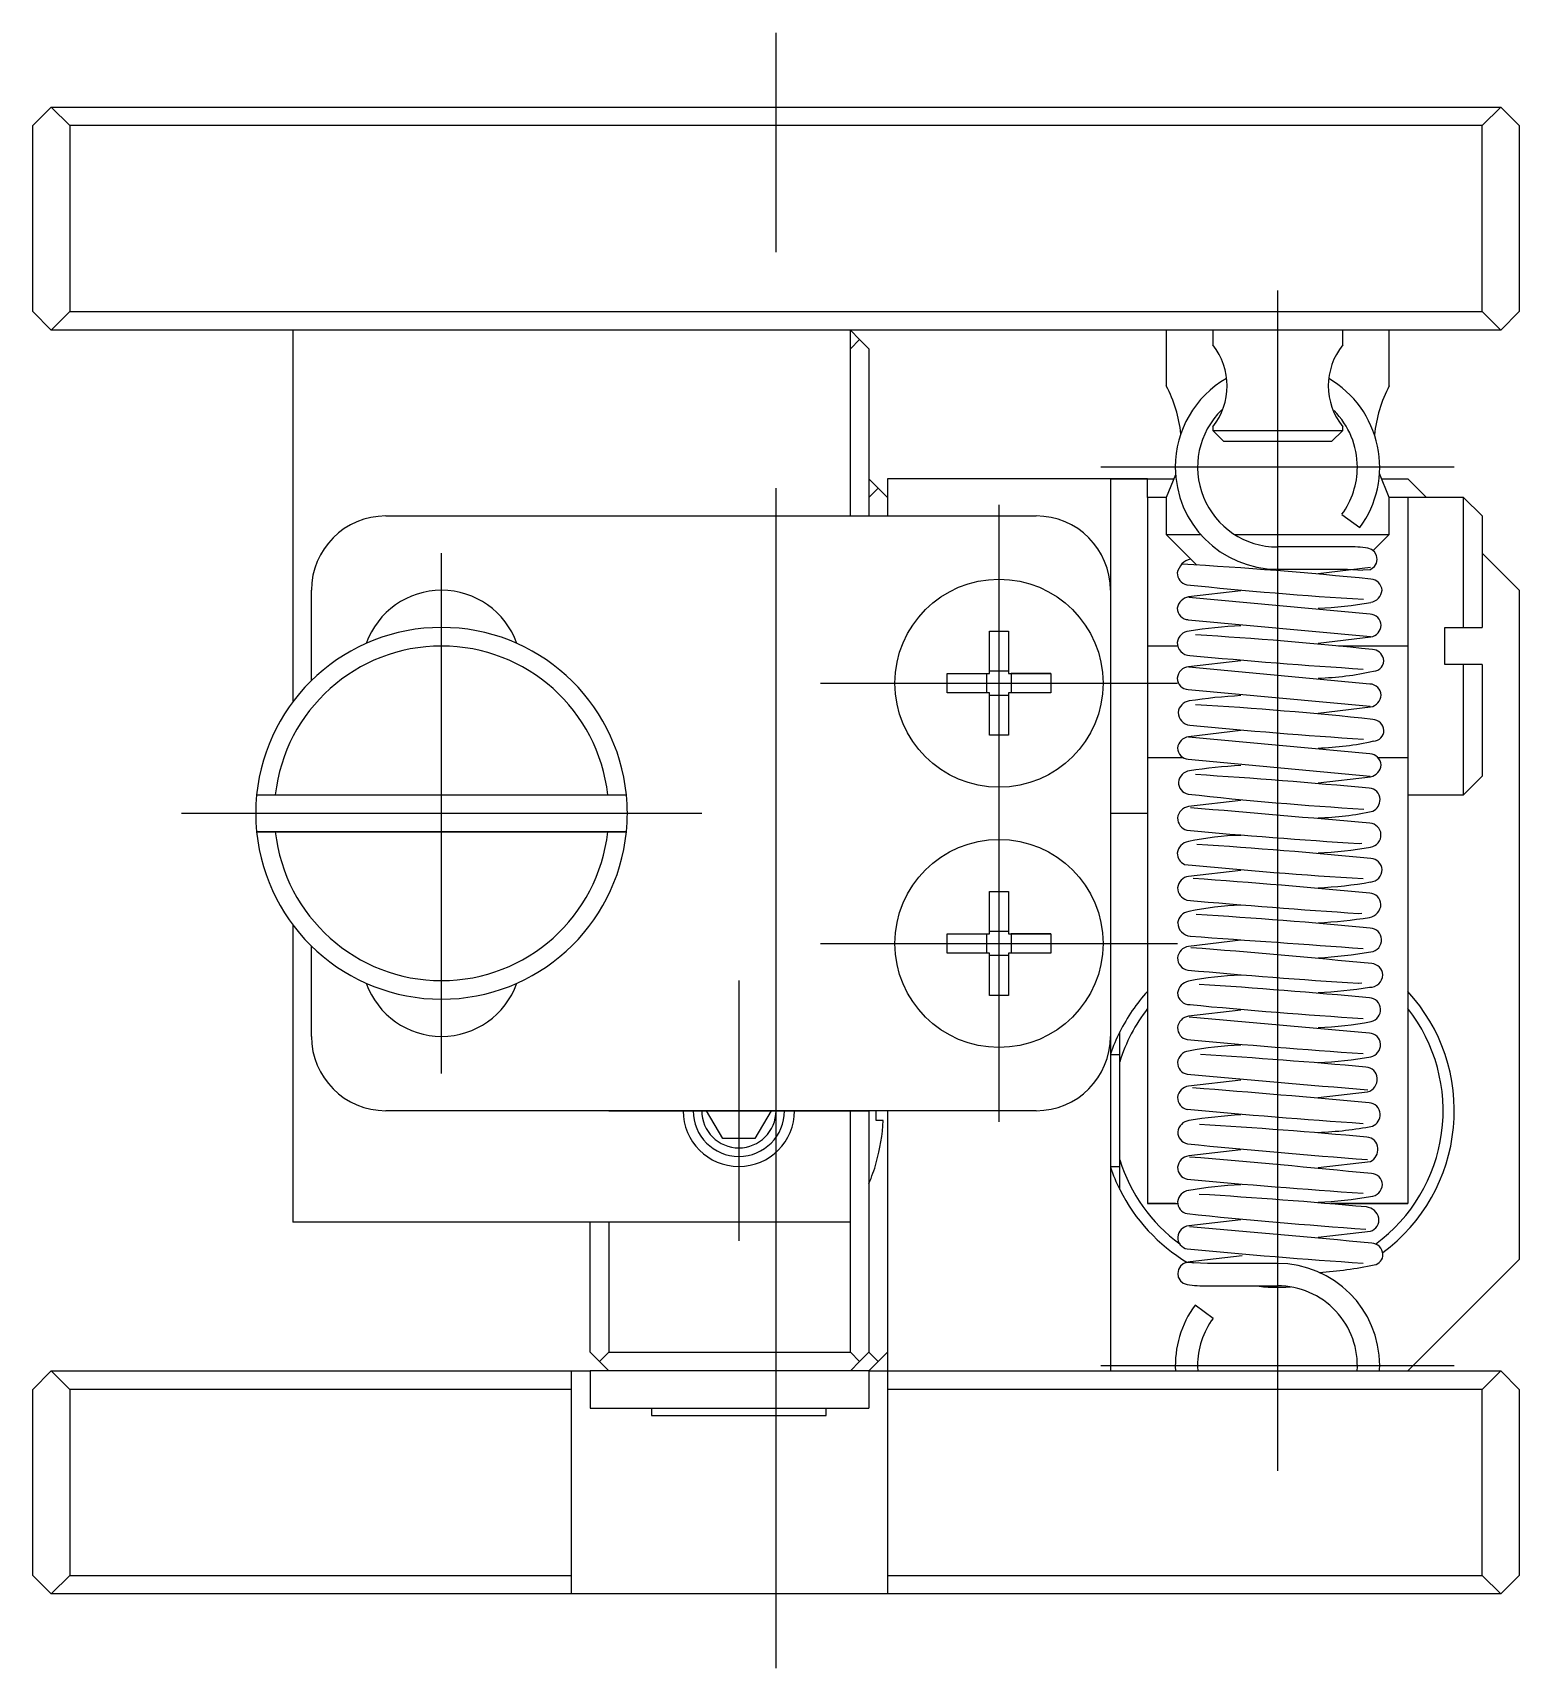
# Model space of a CAD drawing. Extents: x -105 to 276, y -94 to 114.
# Drawn here: x -105.16 to -65.16, y -14 to 30 of the extents above; entities that cross this region are included whole.
import ezdxf

# ---------------------------------------------------------------- set-up
doc = ezdxf.new("R2010")
doc.units = 0
doc.linetypes.add('CENTER', pattern=[50.8, 31.75, -6.35, 6.35, -6.35])
doc.layers.get('0').update_dxf_attribs({"linetype": 'CONTINUOUS'})
doc.layers.add('CENTER', color=1, linetype='CENTER')

msp = doc.modelspace()

# ---------------------------------------------------------------- linework, layer by layer
at = {"color": 7, "linetype": 'CONTINUOUS'}
for p, q in [((-104.662, 28), (-105.162, 27.5)), ((-104.662, 28), (-65.662, 28)), ((-104.162, 27.5), (-104.662, 28)), ((-65.662, 28), (-66.162, 27.5)), ((-65.162, 27.5), (-65.662, 28)), ((-105.162, 22.5), (-105.162, 27.5)), ((-66.162, 27.5), (-104.162, 27.5)), ((-104.162, 27.5), (-104.162, 22.5)), ((-66.162, 22.5), (-66.162, 27.5)), ((-65.162, 27.5), (-65.162, 22.5)), ((-105.162, 22.5), (-104.662, 22)), ((-104.662, 22), (-104.162, 22.5)), ((-104.162, 22.5), (-66.162, 22.5)), ((-66.162, 22.5), (-65.662, 22)), ((-65.662, 22), (-65.162, 22.5)), ((-98.162, 22), (-104.662, 22)), ((-83.162, 22), (-98.162, 22)), ((-98.162, 22), (-98.162, 12)), ((-65.662, 22), (-83.162, 22)), ((-83.162, 17), (-83.162, 22)), ((-83.162, 22), (-82.912, 21.75)), ((-82.912, 21.75), (-83.162, 21.5)), ((-82.662, 21.5), (-82.912, 21.75)), ((-74.662, 22), (-74.662, 20.5)), ((-73.412, 22), (-73.412, 21.6)), ((-69.912, 21.6), (-69.912, 22)), ((-68.662, 20.5), (-68.662, 22)), ((-82.662, 21.5), (-82.662, 17)), ((-73.412, 19.4), (-73.412, 19.3)), ((-69.912, 19.3), (-69.912, 19.4)), ((-73.412, 19.3), (-69.912, 19.3)), ((-73.412, 19.3), (-73.112, 19)), ((-70.212, 19), (-73.112, 19)), ((-70.212, 19), (-69.912, 19.3)), ((-74.41, 18.106), (-74.662, 17.5)), ((-68.662, 17.5), (-68.925, 18.139)), ((-82.662, 18), (-82.412, 17.75)), ((-82.412, 17.75), (-82.662, 17.5)), ((-82.162, 17.5), (-82.412, 17.75)), ((-82.162, 18), (-82.162, 17)), ((-76.162, 18), (-82.162, 18)), ((-76.162, 18), (-76.162, 15)), ((-75.162, 18), (-76.162, 18)), ((-76.162, 18), (-76.149, 18)), ((-76.149, 18), (-75.162, 18)), ((-75.162, 17.5), (-75.162, 18)), ((-75.162, 18), (-74.446, 18)), ((-68.878, 18), (-68.162, 18)), ((-67.662, 17.5), (-68.162, 18)), ((-75.162, 17.5), (-75.162, 13.5)), ((-74.662, 17.5), (-75.162, 17.5)), ((-74.662, 17.5), (-74.662, 16.5)), ((-68.662, 16.5), (-68.662, 17.5)), ((-68.162, 17.5), (-68.662, 17.5)), ((-68.162, 17.5), (-68.162, 13.5)), ((-66.662, 17.5), (-68.162, 17.5)), ((-66.162, 17), (-66.662, 17.5)), ((-66.662, 14), (-66.662, 17.5)), ((-95.662, 17), (-78.162, 17)), ((-69.936, 17.043), (-69.452, 16.688)), ((-66.162, 17), (-66.162, 14)), ((-74.662, 16.5), (-73.84, 15.677)), ((-74.662, 16.5), (-73.734, 16.5)), ((-72.82, 16.5), (-68.662, 16.5)), ((-69.094, 16.068), (-68.662, 16.5)), ((-69.784, 16.166), (-71.669, 16.166)), ((-69.135, 16.097), (-69.236, 16.136)), ((-69.057, 16.033), (-69.135, 16.097)), ((-69.001, 15.935), (-69.057, 16.033)), ((-68.984, 15.832), (-69.001, 15.935)), ((-65.162, 15), (-66.162, 16)), ((-71.669, 15.566), (-69.784, 15.566)), ((-70.578, 15.456), (-69.162, 15.622)), ((-69.783, 15.566), (-69.371, 15.541)), ((-69.188, 15.549), (-69.371, 15.541)), ((-69.188, 15.549), (-69.056, 15.639)), ((-69.056, 15.639), (-69.004, 15.727)), ((-69.004, 15.727), (-68.984, 15.832)), ((-97.662, 12.571), (-97.662, 15)), ((-76.162, 15), (-76.162, 3)), ((-72.654, 14.986), (-74.06, 14.821)), ((-65.162, 15), (-65.162, -3)), ((-69.177, 14.357), (-74.057, 14.808)), ((-74.068, 14.209), (-69.17, 13.759)), ((-79.422, 12.76), (-79.422, 13.899)), ((-79.422, 13.899), (-78.902, 13.899)), ((-78.902, 13.899), (-78.902, 12.76)), ((-70.576, 13.576), (-69.161, 13.746)), ((-67.162, 13), (-67.162, 14)), ((-67.162, 14), (-66.662, 14)), ((-66.662, 14), (-66.162, 14)), ((-74.353, 13.5), (-75.162, 13.5)), ((-75.162, 13.5), (-75.162, 10.5)), ((-68.162, 13.5), (-70.029, 13.5)), ((-68.162, 13.5), (-68.162, 10.5)), ((-79.422, 12.829), (-78.902, 12.829)), ((-72.656, 13.106), (-74.059, 12.943)), ((-69.18, 12.479), (-74.058, 12.93)), ((-66.662, 13), (-67.162, 13)), ((-66.662, 9.5), (-66.662, 13)), ((-66.162, 13), (-66.662, 13)), ((-66.162, 13), (-66.162, 10)), ((-80.561, 12.76), (-79.492, 12.76)), ((-80.561, 12.76), (-79.422, 12.76)), ((-80.561, 12.24), (-80.561, 12.76)), ((-79.492, 12.24), (-79.492, 12.76)), ((-79.492, 12.76), (-79.422, 12.76)), ((-78.902, 12.76), (-77.763, 12.76)), ((-78.902, 12.76), (-78.833, 12.76)), ((-77.763, 12.76), (-78.833, 12.76)), ((-78.833, 12.76), (-78.833, 12.24)), ((-77.763, 12.76), (-77.763, 12.24)), ((-74.069, 12.331), (-69.173, 11.881)), ((-79.422, 12.24), (-80.561, 12.24)), ((-79.422, 11.101), (-79.422, 12.24)), ((-78.902, 12.171), (-79.422, 12.171)), ((-77.763, 12.24), (-78.902, 12.24)), ((-78.902, 12.24), (-78.902, 11.101)), ((-70.576, 11.696), (-69.162, 11.861)), ((-78.902, 11.101), (-79.422, 11.101)), ((-72.655, 11.226), (-74.061, 11.059)), ((-69.182, 10.601), (-74.059, 11.052)), ((-75.162, 10.5), (-75.162, -1.5)), ((-75.162, 10.5), (-74.211, 10.5)), ((-74.07, 10.453), (-69.177, 10.002)), ((-68.965, 10.5), (-68.162, 10.5)), ((-68.162, 10.5), (-68.162, -1.5)), ((-70.576, 9.816), (-69.163, 9.98)), ((-66.662, 9.5), (-66.162, 10)), ((-99.137, 9.5), (-98.634, 9.5)), ((-98.634, 9.5), (-89.69, 9.5)), ((-89.69, 9.5), (-89.187, 9.5)), ((-72.656, 9.346), (-74.06, 9.181)), ((-68.162, 9.5), (-66.662, 9.5)), ((-76.162, 9), (-75.162, 9)), ((-99.137, 8.5), (-89.187, 8.5)), ((-98.634, 8.5), (-99.137, 8.5)), ((-89.69, 8.5), (-98.634, 8.5)), ((-89.187, 8.5), (-89.69, 8.5)), ((-69.474, 8.187), (-69.397, 8.197)), ((-72.655, 7.466), (-74.059, 7.303)), ((-79.422, 5.76), (-79.422, 6.899)), ((-79.422, 6.899), (-78.902, 6.899)), ((-78.902, 6.899), (-78.902, 5.76)), ((-69.484, 6.309), (-69.4, 6.318)), ((-98.162, 6), (-98.162, -2)), ((-80.561, 5.76), (-79.492, 5.76)), ((-80.561, 5.76), (-79.422, 5.76)), ((-80.561, 5.24), (-80.561, 5.76)), ((-79.492, 5.24), (-79.492, 5.76)), ((-79.492, 5.76), (-79.422, 5.76)), ((-79.422, 5.829), (-78.902, 5.829)), ((-78.902, 5.76), (-77.763, 5.76)), ((-78.902, 5.76), (-78.833, 5.76)), ((-77.763, 5.76), (-78.833, 5.76)), ((-78.833, 5.76), (-78.833, 5.24)), ((-77.763, 5.76), (-77.763, 5.24)), ((-97.662, 3), (-97.662, 5.429)), ((-72.655, 5.586), (-74.061, 5.418)), ((-79.422, 5.24), (-80.561, 5.24)), ((-79.422, 4.101), (-79.422, 5.24)), ((-78.902, 5.171), (-79.422, 5.171)), ((-77.763, 5.24), (-78.902, 5.24)), ((-78.902, 5.24), (-78.902, 4.101)), ((-69.494, 4.43), (-69.403, 4.44)), ((-78.902, 4.101), (-79.422, 4.101)), ((-72.655, 3.706), (-74.061, 3.54)), ((-75.912, 2.319), (-75.912, 3.121)), ((-76.162, 3), (-76.162, -6)), ((-75.912, 2.5), (-76.162, 2.5)), ((-75.912, -0.319), (-75.912, 2.319)), ((-72.656, 1.826), (-74.06, 1.662)), ((-70.578, 1.356), (-69.244, 1.505)), ((-78.162, 1), (-95.662, 1)), ((-86.595, 0.25), (-87.028, 1)), ((-85.296, 1), (-85.729, 0.25)), ((-83.162, -2), (-83.162, 1)), ((-82.662, 1), (-82.662, -5.5)), ((-82.469, 0.74), (-82.463, 1)), ((-82.162, 1), (-82.162, -6)), ((-82.276, 0.74), (-82.469, 0.74)), ((-85.729, 0.25), (-86.595, 0.25)), ((-82.463, -0.402), (-82.469, -0.399)), ((-75.912, -1.121), (-75.912, -0.319)), ((-72.656, -0.054), (-74.058, -0.216)), ((-70.578, -0.524), (-69.167, -0.364)), ((-76.162, -0.5), (-75.912, -0.5)), ((-74.417, -1.5), (-75.162, -1.5)), ((-75.162, -1.5), (-74.353, -1.5)), ((-70.232, -1.5), (-68.162, -1.5)), ((-68.162, -1.5), (-70.232, -1.5)), ((-83.162, -2), (-98.162, -2)), ((-90.162, -5.5), (-90.162, -2)), ((-89.662, -2), (-89.662, -5.5)), ((-83.162, -5.5), (-83.162, -2)), ((-72.656, -1.934), (-74.057, -2.094)), ((-70.577, -2.404), (-69.165, -2.242)), ((-74.108, -3.079), (-74.203, -3.116)), ((-74.108, -3.079), (-74.07, -3.072)), ((-74.015, -3.062), (-74.07, -3.072)), ((-74.07, -3.072), (-74.049, -3.071)), ((-74.049, -3.071), (-74.027, -3.071)), ((-74.049, -3.071), (-74.02, -3.072)), ((-74.027, -3.071), (-74.022, -3.072)), ((-74.02, -3.072), (-74.007, -3.073)), ((-72.615, -2.901), (-74.015, -3.062)), ((-74.007, -3.073), (-73.994, -3.075)), ((-73.994, -3.075), (-73.982, -3.078)), ((-73.982, -3.078), (-73.969, -3.081)), ((-68.162, -6), (-65.162, -3)), ((-74.334, -3.27), (-74.354, -3.376)), ((-74.354, -3.376), (-74.337, -3.478)), ((-74.337, -3.478), (-74.28, -3.576)), ((-74.282, -3.183), (-74.334, -3.27)), ((-74.203, -3.116), (-74.282, -3.183)), ((-73.969, -3.081), (-73.957, -3.084)), ((-73.957, -3.084), (-73.944, -3.088)), ((-73.944, -3.088), (-73.932, -3.093)), ((-73.932, -3.093), (-73.929, -3.095)), ((-73.554, -3.109), (-73.929, -3.095)), ((-71.669, -3.109), (-73.554, -3.109)), ((-74.28, -3.576), (-74.203, -3.641)), ((-74.203, -3.641), (-74.102, -3.679)), ((-73.554, -3.709), (-71.669, -3.709)), ((-73.402, -4.587), (-73.885, -4.231)), ((-89.912, -5.75), (-90.162, -5.5)), ((-89.912, -5.75), (-89.662, -5.5)), ((-89.662, -5.5), (-83.162, -5.5)), ((-83.162, -5.5), (-82.912, -5.75)), ((-82.912, -5.75), (-82.662, -5.5)), ((-82.662, -5.5), (-82.412, -5.75)), ((-82.162, -5.5), (-82.412, -5.75)), ((-104.662, -6), (-105.162, -6.5)), ((-104.662, -6), (-90.662, -6)), ((-104.662, -6), (-104.162, -6.5)), ((-90.662, -6), (-90.162, -6)), ((-90.662, -6.5), (-90.662, -6)), ((-82.662, -6), (-90.162, -6)), ((-90.162, -6), (-90.162, -7)), ((-89.662, -6), (-89.912, -5.75)), ((-82.912, -5.75), (-83.162, -6)), ((-82.412, -5.75), (-82.662, -6)), ((-82.662, -6), (-82.162, -6)), ((-82.662, -6), (-82.662, -7)), ((-82.162, -6), (-76.162, -6)), ((-82.162, -6), (-82.162, -6.5)), ((-76.162, -6), (-65.662, -6)), ((-66.162, -6.5), (-65.662, -6)), ((-65.162, -6.5), (-65.662, -6)), ((-105.162, -11.5), (-105.162, -6.5)), ((-90.662, -6.5), (-104.162, -6.5)), ((-104.162, -6.5), (-104.162, -11.5)), ((-90.662, -11.5), (-90.662, -6.5)), ((-66.162, -6.5), (-82.162, -6.5)), ((-82.162, -6.5), (-82.162, -11.5)), ((-66.162, -11.5), (-66.162, -6.5)), ((-65.162, -6.5), (-65.162, -11.5)), ((-90.162, -7), (-82.662, -7)), ((-88.512, -7), (-88.512, -7.2)), ((-83.812, -7.2), (-83.812, -7)), ((-88.512, -7.2), (-86.141, -7.2)), ((-86.141, -7.2), (-83.812, -7.2)), ((-105.162, -11.5), (-104.662, -12)), ((-104.162, -11.5), (-104.662, -12)), ((-104.162, -11.5), (-90.662, -11.5)), ((-90.662, -12), (-90.662, -11.5)), ((-82.162, -11.5), (-66.162, -11.5)), ((-82.162, -11.5), (-82.162, -12)), ((-65.662, -12), (-66.162, -11.5)), ((-65.662, -12), (-65.162, -11.5)), ((-90.662, -12), (-104.662, -12)), ((-82.162, -12), (-90.662, -12)), ((-65.662, -12), (-82.162, -12))]:
    msp.add_line(p, q, dxfattribs=at)
for centre in [(-79.162, 12.5), (-79.162, 5.5)]:
    msp.add_circle(centre, 2.8, dxfattribs=at)
for centre, radius, start, end in [((-74.773, 20.5), 1.75, 321.056, 38.944), ((-68.551, 20.5), 1.75, 141.0552, 218.9448), ((-71.669, 18.316), 2.75, 119.8661, 180), ((-71.669, 18.316), 2.75, 323.7125, 59.8466), ((-77.776, 18.845), 3.526, 5.9192, 27.9857), ((-65.563, 18.852), 3.51, 151.9937, 174.6579), ((-71.669, 18.316), 2.15, 134.2324, 270), ((-71.669, 18.316), 2.15, 0, 44.9541), ((-71.669, 18.316), 2.75, 180, 270), ((-71.669, 18.316), 2.15, 323.7125, 0), ((-95.662, 15), 2, 90, 180), ((-78.162, 15), 2, 0, 90), ((-73.9, 15.377), 0.474, 102.5293, 168.7096), ((-69.69, 12.84), 3.327, 82.1516, 91.6172), ((-74.047, 15.463), 0.318, 178.6524, 258.9941), ((-80.166, -91.964), 107.827, 84.13995, 86.85048), ((-94.162, 12.85), 2.15, 19.6059, 160.3941), ((-63.124, 119.531), 104.957, 263.9929, 266.59562), ((-69.21, 15.028), 0.355, 277.9378, 355.6191), ((-69.172, 14.984), 0.316, 3.1759, 87.3111), ((-74.008, 14.463), 0.362, 98.3794, 171.2653), ((-70.986, 24.444), 9.937, 272.3642, 280.5856), ((-74.064, 14.511), 0.301, 178.5805, 269.1045), ((-69.192, 14.042), 0.316, 3.1759, 87.3111), ((-94.162, 9), 5, 5.7392, 174.2608), ((-74.016, 13.551), 0.352, 94.8464, 172.5562), ((-71.931, 0.347), 13.718, 93.0259, 98.866), ((-80.148, -91.231), 105.218, 83.9786, 86.57994), ((-69.212, 14.079), 0.337, 278.7814, 356.65), ((-94.162, 9), 4.5, 6.3794, 173.6206), ((-74.024, 13.589), 0.341, 178.816, 269.5275), ((-60.505, 155.095), 142.489, 264.55445, 266.43623), ((-69.126, 13.091), 0.316, 12.8138, 87.3111), ((-74.032, 12.61), 0.334, 94.6713, 175.2013), ((-70.818, 20.555), 7.922, 271.7495, 282.6083), ((-69.09, 13.103), 0.279, 270.3459, 12.0552), ((-74.061, 12.635), 0.304, 179.4383, 268.4044), ((-69.194, 12.163), 0.316, 3.1759, 87.3111), ((-74, 11.682), 0.343, 97.3484, 174.1578), ((-71.99, -0.983), 13.166, 92.8965, 98.9732), ((-79.844, -89.489), 101.586, 83.93247, 86.6296), ((-69.23, 12.207), 0.352, 281.1092, 355.752), ((-73.985, 11.722), 0.356, 180.8756, 262.6557), ((-69.121, 11.212), 0.316, 3.1759, 87.3111), ((-74.017, 10.719), 0.343, 97.3484, 174.1578), ((-59.243, 167.031), 156.362, 264.57329, 266.29259), ((-69.085, 11.224), 0.279, 270.2945, 0.947), ((-74.044, 10.767), 0.315, 182.3872, 265.6492), ((-70.793, 18.463), 7.709, 271.6108, 282.8144), ((-69.197, 10.285), 0.316, 3.1759, 87.3111), ((-73.992, 9.803), 0.343, 97.3484, 174.1578), ((-71.914, -3.587), 13.893, 93.058, 98.7853), ((-69.241, 10.332), 0.361, 282.4875, 355.308), ((-74.007, 9.835), 0.326, 179.4715, 258.0571), ((-84.269, -152.777), 163.15, 84.70045, 86.34619), ((-94.162, 9), 5, 174.2608, 185.7392), ((-94.162, 9), 5, 354.2608, 5.7392), ((-63.099, 110.077), 101.158, 263.7712, 266.45833), ((-69.208, 9.376), 0.3, 359.9451, 88.4729), ((-69.267, 9.376), 0.359, 296.6835, 359.9409), ((-74.017, 8.84), 0.343, 97.3484, 174.1578), ((-74.008, 8.879), 0.349, 180.5132, 253.8973), ((-127.122, -636.254), 647.583, 84.866991, 85.295792), ((-70.855, 17.324), 8.452, 271.8901, 281.9491), ((-94.162, 9), 5, 185.7392, 354.2608), ((-94.162, 9), 4.5, 186.3794, 353.6206), ((-57.755, 191.144), 183.332, 264.88341, 266.3351), ((-72.486, 0.975), 7.434, 91.3085, 102.2741), ((-69.199, 8.416), 0.316, 3.1759, 87.3111), ((-69.216, 8.418), 0.332, 278.86, 2.7214), ((-74.046, 7.921), 0.318, 178.6524, 247.5675), ((-74.012, 7.889), 0.354, 98.8356, 173.5409), ((-82.765, -131.455), 139.903, 84.41763, 86.34181), ((-71.1, 19.409), 11.484, 272.6033, 279.7043), ((-62.035, 129.083), 122.06, 264.2958, 266.55945), ((-69.195, 7.492), 0.341, 275.1454, 359.0534), ((-69.17, 7.469), 0.316, 3.1759, 87.3111), ((-74.015, 6.963), 0.343, 97.3484, 174.1578), ((-89.407, -206.216), 214.025, 84.57856, 85.85602), ((-71.059, 17.816), 10.83, 272.5525, 280.0713), ((-74.002, 7.003), 0.355, 180.8288, 251.9946), ((-58.971, 173.077), 167.099, 264.80132, 266.39278), ((-69.201, 6.536), 0.316, 3.1759, 87.3111), ((-74.005, 6.011), 0.352, 98.7559, 173.6423), ((-72.467, -1.029), 7.558, 91.4296, 102.1521), ((-81.544, -121.884), 128.392, 84.46994, 86.5669), ((-71.235, 19.038), 12.998, 272.8958, 279.0292), ((-69.249, 6.561), 0.364, 278.5875, 358.7961), ((-73.983, 6.066), 0.371, 182.3402, 265.274), ((-69.186, 5.594), 0.316, 3.1759, 87.3111), ((-74.017, 5.078), 0.343, 97.3484, 174.1578), ((689.75, 10664.459), 10686.092, 265.9014208, 265.9264312), ((-89.608, -199.829), 205.806, 84.2906, 85.6517), ((-69.189, 5.592), 0.32, 275.7244, 3.3983), ((-74.028, 5.109), 0.331, 179.4387, 260.2964), ((-71.029, 15.634), 10.527, 272.4632, 280.2428), ((-69.149, 4.64), 0.316, 3.1759, 87.3111), ((-94.162, 5.15), 2.15, 199.6059, 340.3941), ((-73.998, 4.126), 0.361, 99.8051, 173.1398), ((-60.017, 157.267), 153.131, 264.72955, 266.45209), ((-72.41, -3.565), 8.215, 91.7177, 101.5889), ((-69.184, 4.672), 0.351, 268.4331, 357.6071), ((-71.662, 1), 4.75, 137.4631, 153.4746), ((-74.03, 4.182), 0.328, 182.1125, 271.2741), ((-85.946, -178.522), 183.325, 84.75782, 86.19501), ((-71.214, 16.945), 12.785, 272.8509, 279.0937), ((-69.211, 3.721), 0.316, 3.1759, 87.3111), ((-71.662, 1), 4.75, 306.4999, 42.5369), ((-71.662, 1), 4.45, 141.8612, 162.757), ((-74.017, 3.2), 0.343, 97.3484, 174.1578), ((-60.822, 140.389), 137.172, 264.47745, 266.43028), ((-69.232, 3.723), 0.337, 284.1659, 2.5627), ((-71.662, 1), 4.45, 306.282, 38.1388), ((-71.662, 1), 4.75, 153.4746, 161.3283), ((-74.04, 3.227), 0.318, 178.6524, 258.9941), ((-171.281, -1120.767), 1128.482, 84.809763, 85.056822), ((-71, 13.458), 10.23, 272.3637, 280.4217), ((-69.21, 2.772), 0.316, 3.1759, 87.3111), ((-95.662, 3), 2, 180, 270), ((-78.162, 3), 2, 270, 0), ((-54.748, 215.802), 213.765, 264.80586, 266.07928), ((-72.256, -6.986), 9.76, 92.3434, 100.6583), ((-69.241, 2.785), 0.347, 284.3744, 0.758), ((-74.017, 2.266), 0.343, 97.3484, 174.1578), ((-74.04, 2.293), 0.318, 178.6524, 258.9941), ((-83.187, -152.631), 155.428, 84.86927, 86.51592), ((-71.066, 13.519), 11.233, 272.5044, 279.7987), ((-30.443, 482.027), 482.027, 264.80353, 265.38319), ((-69.303, 1.858), 0.316, 3.1759, 87.3111), ((-69.342, 1.848), 0.357, 286.0297, 4.4251), ((-74.016, 1.322), 0.343, 97.3484, 174.1578), ((-74.039, 1.349), 0.318, 178.6524, 258.9941), ((-95.364, -279.723), 282.149, 84.67991, 85.64752), ((-86.162, 1), 1.23, 180, 270), ((-86.162, 1), 1, 180, 270), ((-86.162, 1), 1.23, 270, 0), ((-86.162, 1), 1, 270, 0), ((-54.725, 213.318), 213.163, 264.78519, 266.06167), ((-72.038, -11.264), 12.166, 92.9028, 99.5313), ((-69.219, 0.894), 0.316, 3.1759, 87.3111), ((-69.264, 0.912), 0.362, 295.3347, 359.9376), ((-87.262, 1), 4.993, 343.7274, 357.0152), ((-74.009, 0.394), 0.343, 97.3484, 174.1578), ((-82.238, -141.393), 142.275, 84.76868, 86.58767), ((-70.933, 9.971), 9.561, 272.1451, 280.9968), ((-74.032, 0.421), 0.318, 178.6524, 258.9941), ((-55.882, 180.644), 181.451, 264.24009, 265.77516), ((-69.281, -0.026), 0.316, 3.1759, 87.3111), ((-87.262, 1), 5, 336.9261, 343.7142), ((-71.662, 1), 4.45, 197.243, 233.6415), ((-74.014, -0.556), 0.343, 97.3484, 174.1578), ((-101.345, -327.704), 328.595, 84.37593, 85.23261), ((-69.335, -0.034), 0.37, 296.9378, 3.9494), ((-71.662, 1), 4.75, 198.6717, 206.5254), ((-74.038, -0.529), 0.318, 178.6524, 258.9941), ((-56.6, 187.217), 188.87, 264.68422, 266.12421), ((-69.152, -0.996), 0.306, 1.3114, 88.0851), ((-71.662, 1), 4.75, 206.5254, 239.1845), ((-74.015, -1.485), 0.343, 97.3484, 174.1578), ((-71.967, -14.017), 13.042, 93.0188, 99.2279), ((-83.057, -154.386), 153.417, 84.84616, 86.53246), ((-71.077, 9.679), 11.154, 272.5746, 279.8885), ((-69.183, -0.974), 0.336, 273.6609, 357.4631), ((-74.038, -1.457), 0.318, 178.6524, 258.9941), ((-69.321, -1.974), 0.388, 12.919, 83.3009), ((-74.013, -2.435), 0.343, 97.3484, 174.1578), ((-59.057, 143.911), 146.455, 264.10499, 265.99422), ((-104.341, -368.132), 367.259, 84.49863, 85.26616), ((-69.26, -1.936), 0.321, 287.1044, 8.7977), ((-74.036, -2.407), 0.318, 178.6524, 258.9941), ((-69.147, -2.881), 0.316, 3.1759, 87.3111), ((-57.702, 170.867), 174.358, 264.60459, 266.16377), ((-69.109, -2.874), 0.278, 278.8973, 2.3248), ((-71.669, -5.859), 2.75, 0, 90), ((-71.282, 7.668), 11.042, 273.8249, 281.5756), ((-73.648, -0.383), 3.327, 262.1516, 271.6172), ((-71.662, 1), 4.75, 262.471, 274.1389), ((-71.669, -5.859), 2.15, 356.2411, 90), ((-71.669, -5.859), 2.75, 143.7125, 182.938), ((-71.669, -5.859), 2.15, 143.7125, 180), ((-71.669, -5.859), 2.15, 180, 183.7589), ((-71.669, -5.859), 2.75, 357.062, 0)]:
    msp.add_arc(centre, radius, start, end, dxfattribs=at)
at = {"color": 3, "linetype": 'CONTINUOUS'}
msp.add_arc((-86.162, 1), 1.5, 180, 0, dxfattribs=at)
at = {"layer": 'CENTER', "color": 1, "linetype": 'CENTER'}
for p, q in [((-85.162, -14), (-85.162, 30)), ((-71.669, 23.066), (-71.669, -10.609)), ((-66.919, 18.316), (-76.419, 18.316)), ((-79.162, 17.3), (-79.162, 7.7)), ((-94.162, 2), (-94.162, 16)), ((-83.962, 12.5), (-74.362, 12.5)), ((-79.162, 10.3), (-79.162, 0.7)), ((-101.162, 9), (-87.162, 9)), ((-83.962, 5.5), (-74.362, 5.5)), ((-86.162, 4.5), (-86.162, -2.5)), ((-89.662, 1), (-82.662, 1)), ((-66.919, -5.859), (-76.419, -5.859))]:
    msp.add_line(p, q, dxfattribs=at)

doc.saveas('drawing.dxf')
